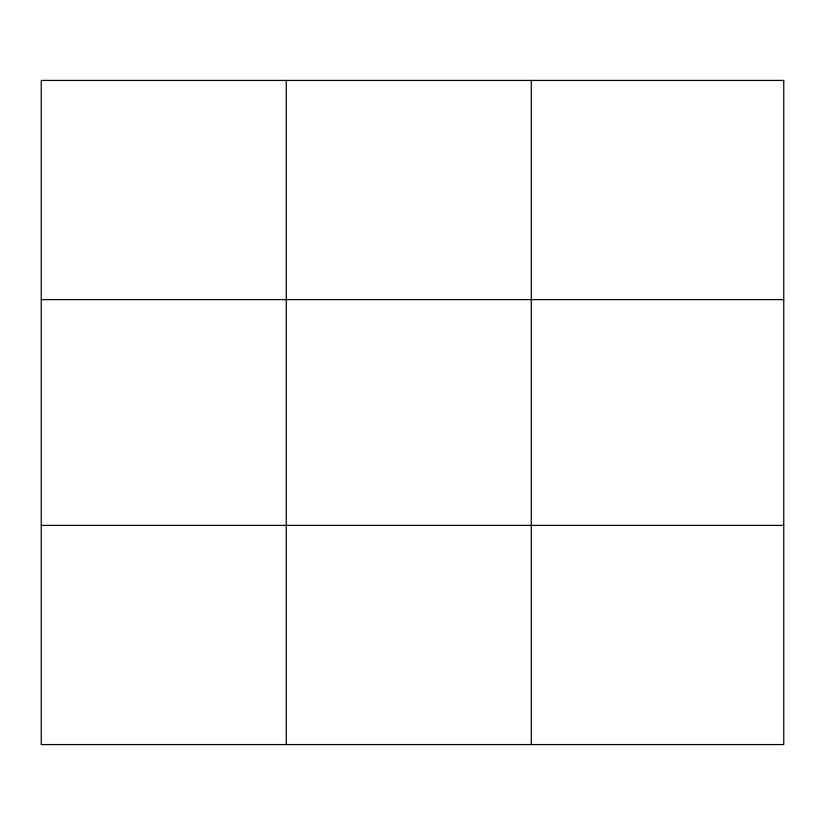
<?xml version="1.0" encoding="UTF-8"?>
<svg xmlns="http://www.w3.org/2000/svg" width="825" height="825" viewBox="0 0 825 825"><rect width="100%" height="100%" fill="white"/><g stroke="black" fill="none" stroke-linecap="round" stroke-linejoin="round"><path stroke-width="1.24" d="M286.275 80.438L286.275 744.562M531.3 80.438L531.3 744.562M41.25 299.599L783.75 299.599M41.25 525.401L783.75 525.401M783.75 80.438L783.75 744.562L41.25 744.562L41.25 80.438L783.75 80.438"/></g></svg>
